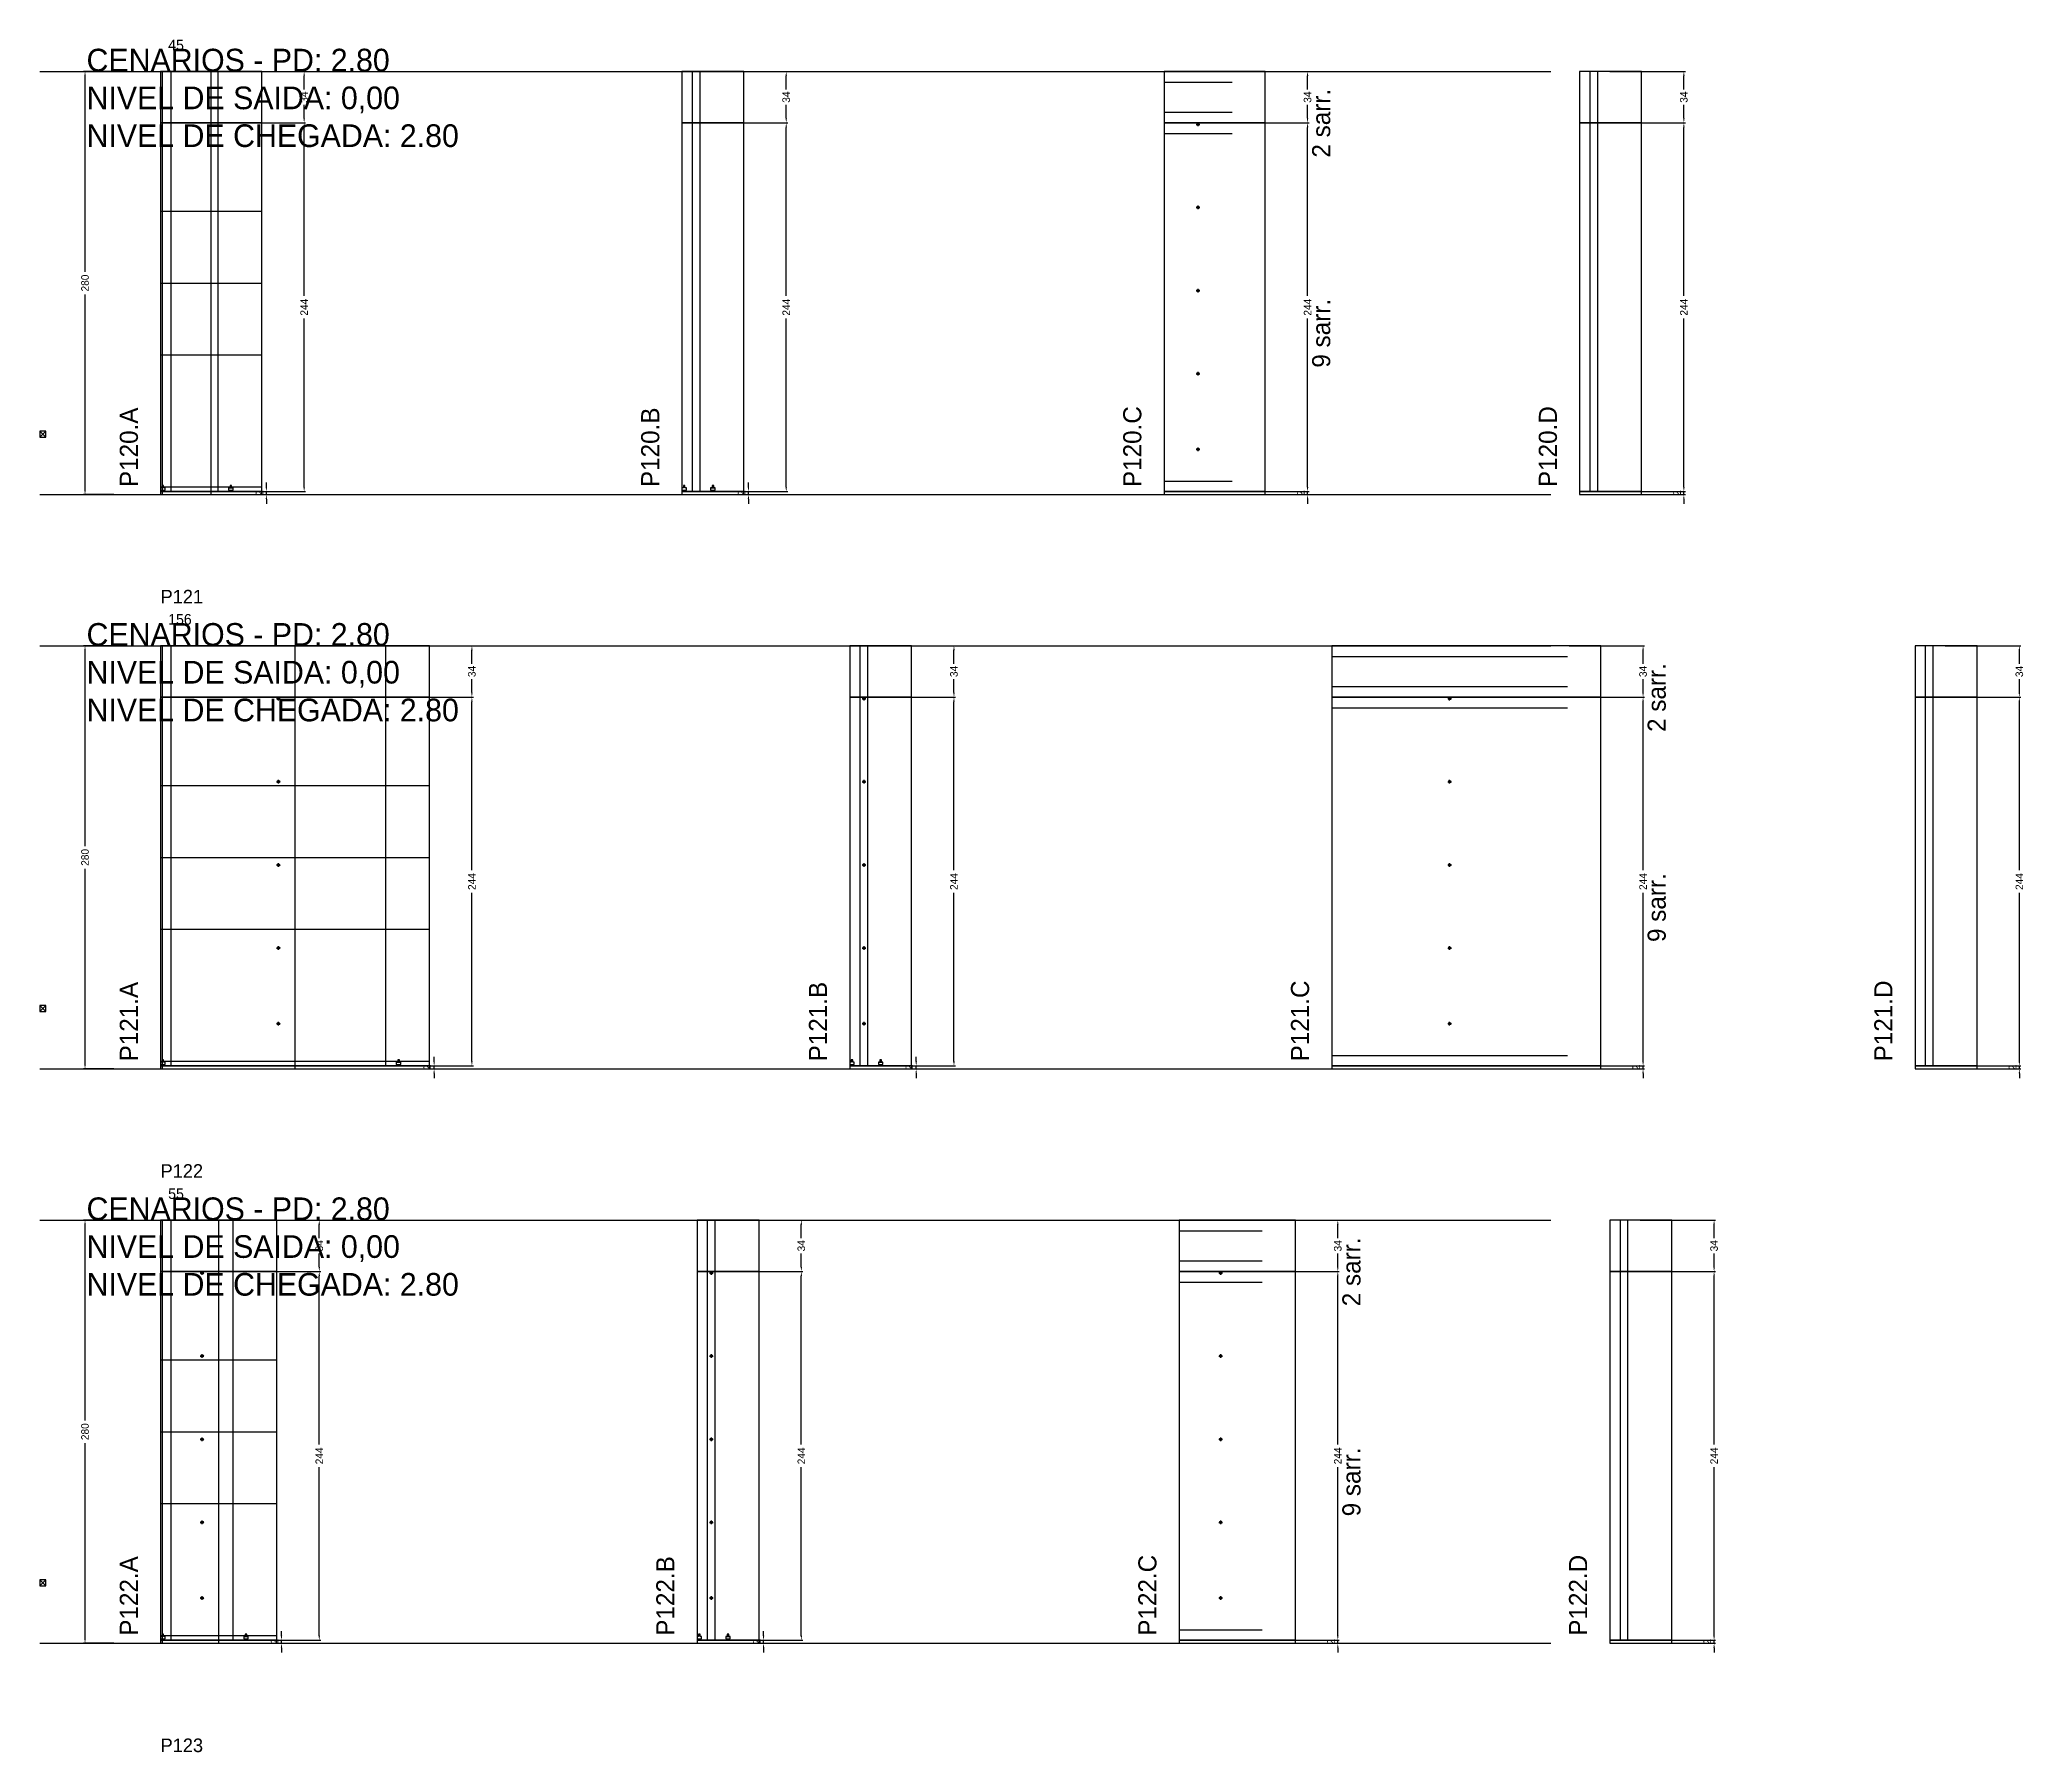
# Model space of a CAD drawing. Header units: centimetres. Extents: x -8500 to 4118, y -39526 to 295.
# Drawn here: x -7000 to -5687, y -31992 to -30859 of the extents above; entities that cross this region are included whole.
import ezdxf

# ---------------------------------------------------------------- set-up
doc = ezdxf.new("R2010")
doc.units = ezdxf.units.CM
doc.linetypes.add('DASHED', pattern=[2, -2])
for name, color, linetype in [('CHAPA', 140, 'Continuous'), ('COTA', 241, 'Continuous'), ('COTAS FURACAO', 16, 'Continuous'), ('Madeira', 30, 'Continuous'), ('MEIO_PONT', 160, 'Continuous'), ('NOMENCLATURA', 7, 'Continuous'), ('Nível', 160, 'Continuous'), ('Painéis', 200, 'Continuous'), ('Perfil Metálico', 150, 'Continuous'), ('SARR_2.2x7', 40, 'Continuous'), ('SARRAFO DE PRESSAO', 200, 'Continuous'), ('texto', 7, 'Continuous'), ('TEXTO_GERAL', 7, 'Continuous')]:
    doc.layers.add(name, color=color, linetype=linetype)
doc.dimstyles.new('PAINEL-NOVA', dxfattribs={"dimtxt": 5, "dimasz": 3, "dimexe": 1, "dimexo": 1, "dimgap": 1, "dimtad": 1, "dimcen": 2.5, "dimazin": 3, "dimtfac": 1, "dimtmove": 0, "dimatfit": 3})

# ---------------------------------------------------------------- blocks, each defined once
blk = doc.blocks.new('_CLOSEDFILLED')
at = {"color": 0, "linetype": 'BYBLOCK'}
blk.add_solid([(-1, 0.16), (0, 0), (-1, -0.16)], dxfattribs=at)
blk = doc.blocks.new('*D2107')
for p, q in [((-6951, -30880), (-6971, -30880)), ((-6970, -31012.5), (-6970, -30883)), ((-6970, -31157), (-6970, -31027.5)), ((-6951, -31160), (-6971, -31160))]:
    blk.add_line(p, q)
at = {"layer": 'Defpoints'}
for p in [(-6950, -30880), (-6970, -31160), (-6950, -31160)]:
    blk.add_point(p, dxfattribs=at)
at = {"layer": 'COTA', "xscale": 3, "yscale": 3}
for p, rotation in [((-6970, -30880), 90), ((-6970, -31160), 270)]:
    blk.add_blockref('_CLOSEDFILLED', p, dxfattribs=dict(at, rotation=rotation))
at = {"layer": 'COTA', "insert": (-6970, -31020), "char_height": 5, "attachment_point": 5, "rotation": 90}
blk.add_mtext('280', dxfattribs=at)
blk = doc.blocks.new('MULDURA')
at = {"layer": 'Paineis'}
for p, q in [((0, 0), (4, 4)), ((4, 0), (0, 4))]:
    blk.add_line(p, q, dxfattribs=at)
blk.add_lwpolyline([(0, 0), (4, 0), (4, 4), (0, 4)], close=True, dxfattribs=at)
blk = doc.blocks.new('*D2109')
for p, q in [((-6874, -30914), (-6824, -30914)), ((-6825, -31028.5), (-6825, -30917)), ((-6825, -31155), (-6825, -31043.5)), ((-6874, -31158), (-6824, -31158))]:
    blk.add_line(p, q)
at = {"layer": 'Defpoints'}
for p in [(-6875, -30914), (-6875, -31158), (-6825, -31158)]:
    blk.add_point(p, dxfattribs=at)
at = {"layer": 'COTA', "xscale": 3, "yscale": 3}
for p, rotation in [((-6825, -30914), 90), ((-6825, -31158), 270)]:
    blk.add_blockref('_CLOSEDFILLED', p, dxfattribs=dict(at, rotation=rotation))
at = {"layer": 'COTA', "insert": (-6825, -31036), "char_height": 5, "attachment_point": 5, "rotation": 90}
blk.add_mtext('244', dxfattribs=at)
blk = doc.blocks.new('*D2110')
for p, q in [((-6874, -30880), (-6824, -30880)), ((-6825, -30892), (-6825, -30883)), ((-6874, -30914), (-6824, -30914)), ((-6825, -30911), (-6825, -30902))]:
    blk.add_line(p, q)
at = {"layer": 'Defpoints'}
for p in [(-6875, -30880), (-6875, -30914), (-6825, -30914)]:
    blk.add_point(p, dxfattribs=at)
at = {"layer": 'COTA', "xscale": 3, "yscale": 3}
for p, rotation in [((-6825, -30880), 90), ((-6825, -30914), 270)]:
    blk.add_blockref('_CLOSEDFILLED', p, dxfattribs=dict(at, rotation=rotation))
at = {"layer": 'COTA', "insert": (-6825, -30897), "char_height": 5, "attachment_point": 5, "rotation": 90}
blk.add_mtext('34', dxfattribs=at)
blk = doc.blocks.new('SLIPTEE')
at = {"layer": 'Paineis'}
blk.add_lwpolyline([(0, 0), (3, 0), (3, 1.5), (2, 1.5), (2, 3), (1, 3), (1, 1.5), (0, 1.5)], close=True, dxfattribs=at)
blk = doc.blocks.new('SLIPTDD')
at = {"layer": 'Paineis'}
blk.add_line((0, 1.5), (3, 1.5), dxfattribs=at)
blk.add_lwpolyline([(0, 0), (3, 0), (3, 1.5), (2, 1.5), (2, 3), (1, 3), (1, 1.5), (0, 1.5)], close=True, dxfattribs=at)
blk = doc.blocks.new('*D2112')
for p, q in [((-6555, -30914), (-6505, -30914)), ((-6506, -31028.5), (-6506, -30917)), ((-6506, -31155), (-6506, -31043.5)), ((-6555, -31158), (-6505, -31158))]:
    blk.add_line(p, q)
at = {"layer": 'Defpoints'}
for p in [(-6556, -30914), (-6556, -31158), (-6506, -31158)]:
    blk.add_point(p, dxfattribs=at)
at = {"layer": 'COTA', "xscale": 3, "yscale": 3}
for p, rotation in [((-6506, -30914), 90), ((-6506, -31158), 270)]:
    blk.add_blockref('_CLOSEDFILLED', p, dxfattribs=dict(at, rotation=rotation))
at = {"layer": 'COTA', "insert": (-6506, -31036), "char_height": 5, "attachment_point": 5, "rotation": 90}
blk.add_mtext('244', dxfattribs=at)
blk = doc.blocks.new('*D2113')
for p, q in [((-6555, -30880), (-6505, -30880)), ((-6506, -30892), (-6506, -30883)), ((-6555, -30914), (-6505, -30914)), ((-6506, -30911), (-6506, -30902))]:
    blk.add_line(p, q)
at = {"layer": 'Defpoints'}
for p in [(-6556, -30880), (-6556, -30914), (-6506, -30914)]:
    blk.add_point(p, dxfattribs=at)
at = {"layer": 'COTA', "xscale": 3, "yscale": 3}
for p, rotation in [((-6506, -30880), 90), ((-6506, -30914), 270)]:
    blk.add_blockref('_CLOSEDFILLED', p, dxfattribs=dict(at, rotation=rotation))
at = {"layer": 'COTA', "insert": (-6506, -30897), "char_height": 5, "attachment_point": 5, "rotation": 90}
blk.add_mtext('34', dxfattribs=at)
blk = doc.blocks.new('*D2115')
for p, q in [((-6210, -30914), (-6160, -30914)), ((-6161, -31028.5), (-6161, -30917)), ((-6161, -31155), (-6161, -31043.5)), ((-6210, -31158), (-6160, -31158))]:
    blk.add_line(p, q)
at = {"layer": 'Defpoints'}
for p in [(-6211, -30914), (-6211, -31158), (-6161, -31158)]:
    blk.add_point(p, dxfattribs=at)
at = {"layer": 'COTA', "xscale": 3, "yscale": 3}
for p, rotation in [((-6161, -30914), 90), ((-6161, -31158), 270)]:
    blk.add_blockref('_CLOSEDFILLED', p, dxfattribs=dict(at, rotation=rotation))
at = {"layer": 'COTA', "insert": (-6161, -31036), "char_height": 5, "attachment_point": 5, "rotation": 90}
blk.add_mtext('244', dxfattribs=at)
blk = doc.blocks.new('*D2116')
for p, q in [((-6210, -30880), (-6160, -30880)), ((-6161, -30892), (-6161, -30883)), ((-6210, -30914), (-6160, -30914)), ((-6161, -30911), (-6161, -30902))]:
    blk.add_line(p, q)
at = {"layer": 'Defpoints'}
for p in [(-6211, -30880), (-6211, -30914), (-6161, -30914)]:
    blk.add_point(p, dxfattribs=at)
at = {"layer": 'COTA', "xscale": 3, "yscale": 3}
for p, rotation in [((-6161, -30880), 90), ((-6161, -30914), 270)]:
    blk.add_blockref('_CLOSEDFILLED', p, dxfattribs=dict(at, rotation=rotation))
at = {"layer": 'COTA', "insert": (-6161, -30897), "char_height": 5, "attachment_point": 5, "rotation": 90}
blk.add_mtext('34', dxfattribs=at)
blk = doc.blocks.new('furacao')
at = {"layer": 'COTAS FURACAO'}
for p, q in [((-1.2, 0), (1.2, 0)), ((0, -1.2), (0, 1.2))]:
    blk.add_line(p, q, dxfattribs=at)
blk.add_circle((0, 0), 0.8, dxfattribs=at)
blk = doc.blocks.new('*D2118')
for p, q in [((-5961, -30914), (-5911, -30914)), ((-5912, -31028.5), (-5912, -30917)), ((-5912, -31155), (-5912, -31043.5)), ((-5961, -31158), (-5911, -31158))]:
    blk.add_line(p, q)
at = {"layer": 'Defpoints'}
for p in [(-5962, -30914), (-5962, -31158), (-5912, -31158)]:
    blk.add_point(p, dxfattribs=at)
at = {"layer": 'COTA', "xscale": 3, "yscale": 3}
for p, rotation in [((-5912, -30914), 90), ((-5912, -31158), 270)]:
    blk.add_blockref('_CLOSEDFILLED', p, dxfattribs=dict(at, rotation=rotation))
at = {"layer": 'COTA', "insert": (-5912, -31036), "char_height": 5, "attachment_point": 5, "rotation": 90}
blk.add_mtext('244', dxfattribs=at)
blk = doc.blocks.new('*D2119')
for p, q in [((-5961, -30880), (-5911, -30880)), ((-5912, -30892), (-5912, -30883)), ((-5961, -30914), (-5911, -30914)), ((-5912, -30911), (-5912, -30902))]:
    blk.add_line(p, q)
at = {"layer": 'Defpoints'}
for p in [(-5962, -30880), (-5962, -30914), (-5912, -30914)]:
    blk.add_point(p, dxfattribs=at)
at = {"layer": 'COTA', "xscale": 3, "yscale": 3}
for p, rotation in [((-5912, -30880), 90), ((-5912, -30914), 270)]:
    blk.add_blockref('_CLOSEDFILLED', p, dxfattribs=dict(at, rotation=rotation))
at = {"layer": 'COTA', "insert": (-5912, -30897), "char_height": 5, "attachment_point": 5, "rotation": 90}
blk.add_mtext('34', dxfattribs=at)
blk = doc.blocks.new('*D2133')
for p, q in [((-6951, -31260), (-6971, -31260)), ((-6970, -31392.5), (-6970, -31263)), ((-6970, -31537), (-6970, -31407.5)), ((-6951, -31540), (-6971, -31540))]:
    blk.add_line(p, q)
at = {"layer": 'Defpoints'}
for p in [(-6950, -31260), (-6970, -31540), (-6950, -31540)]:
    blk.add_point(p, dxfattribs=at)
at = {"layer": 'COTA', "xscale": 3, "yscale": 3}
for p, rotation in [((-6970, -31260), 90), ((-6970, -31540), 270)]:
    blk.add_blockref('_CLOSEDFILLED', p, dxfattribs=dict(at, rotation=rotation))
at = {"layer": 'COTA', "insert": (-6970, -31400), "char_height": 5, "attachment_point": 5, "rotation": 90}
blk.add_mtext('280', dxfattribs=at)
blk = doc.blocks.new('*D2135')
for p, q in [((-6763, -31294), (-6713, -31294)), ((-6714, -31408.5), (-6714, -31297)), ((-6714, -31535), (-6714, -31423.5)), ((-6763, -31538), (-6713, -31538))]:
    blk.add_line(p, q)
at = {"layer": 'Defpoints'}
for p in [(-6764, -31294), (-6764, -31538), (-6714, -31538)]:
    blk.add_point(p, dxfattribs=at)
at = {"layer": 'COTA', "xscale": 3, "yscale": 3}
for p, rotation in [((-6714, -31294), 90), ((-6714, -31538), 270)]:
    blk.add_blockref('_CLOSEDFILLED', p, dxfattribs=dict(at, rotation=rotation))
at = {"layer": 'COTA', "insert": (-6714, -31416), "char_height": 5, "attachment_point": 5, "rotation": 90}
blk.add_mtext('244', dxfattribs=at)
blk = doc.blocks.new('*D2136')
for p, q in [((-6763, -31260), (-6713, -31260)), ((-6714, -31272), (-6714, -31263)), ((-6714, -31291), (-6714, -31282)), ((-6763, -31294), (-6713, -31294))]:
    blk.add_line(p, q)
at = {"layer": 'Defpoints'}
for p in [(-6764, -31260), (-6764, -31294), (-6714, -31294)]:
    blk.add_point(p, dxfattribs=at)
at = {"layer": 'COTA', "xscale": 3, "yscale": 3}
for p, rotation in [((-6714, -31260), 90), ((-6714, -31294), 270)]:
    blk.add_blockref('_CLOSEDFILLED', p, dxfattribs=dict(at, rotation=rotation))
at = {"layer": 'COTA', "insert": (-6714, -31277), "char_height": 5, "attachment_point": 5, "rotation": 90}
blk.add_mtext('34', dxfattribs=at)
blk = doc.blocks.new('*D2138')
for p, q in [((-6444, -31294), (-6394, -31294)), ((-6395, -31408.5), (-6395, -31297)), ((-6395, -31535), (-6395, -31423.5)), ((-6444, -31538), (-6394, -31538))]:
    blk.add_line(p, q)
at = {"layer": 'Defpoints'}
for p in [(-6445, -31294), (-6445, -31538), (-6395, -31538)]:
    blk.add_point(p, dxfattribs=at)
at = {"layer": 'COTA', "xscale": 3, "yscale": 3}
for p, rotation in [((-6395, -31294), 90), ((-6395, -31538), 270)]:
    blk.add_blockref('_CLOSEDFILLED', p, dxfattribs=dict(at, rotation=rotation))
at = {"layer": 'COTA', "insert": (-6395, -31416), "char_height": 5, "attachment_point": 5, "rotation": 90}
blk.add_mtext('244', dxfattribs=at)
blk = doc.blocks.new('*D2139')
for p, q in [((-6444, -31260), (-6394, -31260)), ((-6395, -31272), (-6395, -31263)), ((-6395, -31291), (-6395, -31282)), ((-6444, -31294), (-6394, -31294))]:
    blk.add_line(p, q)
at = {"layer": 'Defpoints'}
for p in [(-6445, -31260), (-6445, -31294), (-6395, -31294)]:
    blk.add_point(p, dxfattribs=at)
at = {"layer": 'COTA', "xscale": 3, "yscale": 3}
for p, rotation in [((-6395, -31260), 90), ((-6395, -31294), 270)]:
    blk.add_blockref('_CLOSEDFILLED', p, dxfattribs=dict(at, rotation=rotation))
at = {"layer": 'COTA', "insert": (-6395, -31277), "char_height": 5, "attachment_point": 5, "rotation": 90}
blk.add_mtext('34', dxfattribs=at)
blk = doc.blocks.new('*D2141')
for p, q in [((-5988, -31294), (-5938, -31294)), ((-5939, -31408.5), (-5939, -31297)), ((-5939, -31535), (-5939, -31423.5)), ((-5988, -31538), (-5938, -31538))]:
    blk.add_line(p, q)
at = {"layer": 'Defpoints'}
for p in [(-5989, -31294), (-5989, -31538), (-5939, -31538)]:
    blk.add_point(p, dxfattribs=at)
at = {"layer": 'COTA', "xscale": 3, "yscale": 3}
for p, rotation in [((-5939, -31294), 90), ((-5939, -31538), 270)]:
    blk.add_blockref('_CLOSEDFILLED', p, dxfattribs=dict(at, rotation=rotation))
at = {"layer": 'COTA', "insert": (-5939, -31416), "char_height": 5, "attachment_point": 5, "rotation": 90}
blk.add_mtext('244', dxfattribs=at)
blk = doc.blocks.new('*D2142')
for p, q in [((-5988, -31260), (-5938, -31260)), ((-5939, -31272), (-5939, -31263)), ((-5939, -31291), (-5939, -31282)), ((-5988, -31294), (-5938, -31294))]:
    blk.add_line(p, q)
at = {"layer": 'Defpoints'}
for p in [(-5989, -31260), (-5989, -31294), (-5939, -31294)]:
    blk.add_point(p, dxfattribs=at)
at = {"layer": 'COTA', "xscale": 3, "yscale": 3}
for p, rotation in [((-5939, -31260), 90), ((-5939, -31294), 270)]:
    blk.add_blockref('_CLOSEDFILLED', p, dxfattribs=dict(at, rotation=rotation))
at = {"layer": 'COTA', "insert": (-5939, -31277), "char_height": 5, "attachment_point": 5, "rotation": 90}
blk.add_mtext('34', dxfattribs=at)
blk = doc.blocks.new('*D2144')
for p, q in [((-5739, -31294), (-5689, -31294)), ((-5690, -31408.5), (-5690, -31297)), ((-5690, -31535), (-5690, -31423.5)), ((-5739, -31538), (-5689, -31538))]:
    blk.add_line(p, q)
at = {"layer": 'Defpoints'}
for p in [(-5740, -31294), (-5740, -31538), (-5690, -31538)]:
    blk.add_point(p, dxfattribs=at)
at = {"layer": 'COTA', "xscale": 3, "yscale": 3}
for p, rotation in [((-5690, -31294), 90), ((-5690, -31538), 270)]:
    blk.add_blockref('_CLOSEDFILLED', p, dxfattribs=dict(at, rotation=rotation))
at = {"layer": 'COTA', "insert": (-5690, -31416), "char_height": 5, "attachment_point": 5, "rotation": 90}
blk.add_mtext('244', dxfattribs=at)
blk = doc.blocks.new('*D2145')
for p, q in [((-5739, -31260), (-5689, -31260)), ((-5690, -31272), (-5690, -31263)), ((-5690, -31291), (-5690, -31282)), ((-5739, -31294), (-5689, -31294))]:
    blk.add_line(p, q)
at = {"layer": 'Defpoints'}
for p in [(-5740, -31260), (-5740, -31294), (-5690, -31294)]:
    blk.add_point(p, dxfattribs=at)
at = {"layer": 'COTA', "xscale": 3, "yscale": 3}
for p, rotation in [((-5690, -31260), 90), ((-5690, -31294), 270)]:
    blk.add_blockref('_CLOSEDFILLED', p, dxfattribs=dict(at, rotation=rotation))
at = {"layer": 'COTA', "insert": (-5690, -31277), "char_height": 5, "attachment_point": 5, "rotation": 90}
blk.add_mtext('34', dxfattribs=at)
blk = doc.blocks.new('*D2159')
for p, q in [((-6951, -31640), (-6971, -31640)), ((-6970, -31772.5), (-6970, -31643)), ((-6970, -31917), (-6970, -31787.5)), ((-6951, -31920), (-6971, -31920))]:
    blk.add_line(p, q)
at = {"layer": 'Defpoints'}
for p in [(-6950, -31640), (-6970, -31920), (-6950, -31920)]:
    blk.add_point(p, dxfattribs=at)
at = {"layer": 'COTA', "xscale": 3, "yscale": 3}
for p, rotation in [((-6970, -31640), 90), ((-6970, -31920), 270)]:
    blk.add_blockref('_CLOSEDFILLED', p, dxfattribs=dict(at, rotation=rotation))
at = {"layer": 'COTA', "insert": (-6970, -31780), "char_height": 5, "attachment_point": 5, "rotation": 90}
blk.add_mtext('280', dxfattribs=at)
blk = doc.blocks.new('*D2161')
for p, q in [((-6864, -31674), (-6814, -31674)), ((-6815, -31788.5), (-6815, -31677)), ((-6815, -31915), (-6815, -31803.5)), ((-6864, -31918), (-6814, -31918))]:
    blk.add_line(p, q)
at = {"layer": 'Defpoints'}
for p in [(-6865, -31674), (-6865, -31918), (-6815, -31918)]:
    blk.add_point(p, dxfattribs=at)
at = {"layer": 'COTA', "xscale": 3, "yscale": 3}
for p, rotation in [((-6815, -31674), 90), ((-6815, -31918), 270)]:
    blk.add_blockref('_CLOSEDFILLED', p, dxfattribs=dict(at, rotation=rotation))
at = {"layer": 'COTA', "insert": (-6815, -31796), "char_height": 5, "attachment_point": 5, "rotation": 90}
blk.add_mtext('244', dxfattribs=at)
blk = doc.blocks.new('*D2162')
for p, q in [((-6864, -31640), (-6814, -31640)), ((-6815, -31652), (-6815, -31643)), ((-6815, -31671), (-6815, -31662)), ((-6864, -31674), (-6814, -31674))]:
    blk.add_line(p, q)
at = {"layer": 'Defpoints'}
for p in [(-6865, -31640), (-6865, -31674), (-6815, -31674)]:
    blk.add_point(p, dxfattribs=at)
at = {"layer": 'COTA', "xscale": 3, "yscale": 3}
for p, rotation in [((-6815, -31640), 90), ((-6815, -31674), 270)]:
    blk.add_blockref('_CLOSEDFILLED', p, dxfattribs=dict(at, rotation=rotation))
at = {"layer": 'COTA', "insert": (-6815, -31657), "char_height": 5, "attachment_point": 5, "rotation": 90}
blk.add_mtext('34', dxfattribs=at)
blk = doc.blocks.new('*D2164')
for p, q in [((-6545, -31674), (-6495, -31674)), ((-6496, -31788.5), (-6496, -31677)), ((-6496, -31915), (-6496, -31803.5)), ((-6545, -31918), (-6495, -31918))]:
    blk.add_line(p, q)
at = {"layer": 'Defpoints'}
for p in [(-6546, -31674), (-6546, -31918), (-6496, -31918)]:
    blk.add_point(p, dxfattribs=at)
at = {"layer": 'COTA', "xscale": 3, "yscale": 3}
for p, rotation in [((-6496, -31674), 90), ((-6496, -31918), 270)]:
    blk.add_blockref('_CLOSEDFILLED', p, dxfattribs=dict(at, rotation=rotation))
at = {"layer": 'COTA', "insert": (-6496, -31796), "char_height": 5, "attachment_point": 5, "rotation": 90}
blk.add_mtext('244', dxfattribs=at)
blk = doc.blocks.new('*D2165')
for p, q in [((-6545, -31640), (-6495, -31640)), ((-6496, -31652), (-6496, -31643)), ((-6496, -31671), (-6496, -31662)), ((-6545, -31674), (-6495, -31674))]:
    blk.add_line(p, q)
at = {"layer": 'Defpoints'}
for p in [(-6546, -31640), (-6546, -31674), (-6496, -31674)]:
    blk.add_point(p, dxfattribs=at)
at = {"layer": 'COTA', "xscale": 3, "yscale": 3}
for p, rotation in [((-6496, -31640), 90), ((-6496, -31674), 270)]:
    blk.add_blockref('_CLOSEDFILLED', p, dxfattribs=dict(at, rotation=rotation))
at = {"layer": 'COTA', "insert": (-6496, -31657), "char_height": 5, "attachment_point": 5, "rotation": 90}
blk.add_mtext('34', dxfattribs=at)
blk = doc.blocks.new('*D2167')
for p, q in [((-6190, -31674), (-6140, -31674)), ((-6141, -31788.5), (-6141, -31677)), ((-6141, -31915), (-6141, -31803.5)), ((-6190, -31918), (-6140, -31918))]:
    blk.add_line(p, q)
at = {"layer": 'Defpoints'}
for p in [(-6191, -31674), (-6191, -31918), (-6141, -31918)]:
    blk.add_point(p, dxfattribs=at)
at = {"layer": 'COTA', "xscale": 3, "yscale": 3}
for p, rotation in [((-6141, -31674), 90), ((-6141, -31918), 270)]:
    blk.add_blockref('_CLOSEDFILLED', p, dxfattribs=dict(at, rotation=rotation))
at = {"layer": 'COTA', "insert": (-6141, -31796), "char_height": 5, "attachment_point": 5, "rotation": 90}
blk.add_mtext('244', dxfattribs=at)
blk = doc.blocks.new('*D2168')
for p, q in [((-6190, -31640), (-6140, -31640)), ((-6141, -31652), (-6141, -31643)), ((-6141, -31671), (-6141, -31662)), ((-6190, -31674), (-6140, -31674))]:
    blk.add_line(p, q)
at = {"layer": 'Defpoints'}
for p in [(-6191, -31640), (-6191, -31674), (-6141, -31674)]:
    blk.add_point(p, dxfattribs=at)
at = {"layer": 'COTA', "xscale": 3, "yscale": 3}
for p, rotation in [((-6141, -31640), 90), ((-6141, -31674), 270)]:
    blk.add_blockref('_CLOSEDFILLED', p, dxfattribs=dict(at, rotation=rotation))
at = {"layer": 'COTA', "insert": (-6141, -31657), "char_height": 5, "attachment_point": 5, "rotation": 90}
blk.add_mtext('34', dxfattribs=at)
blk = doc.blocks.new('*D2170')
for p, q in [((-5941, -31674), (-5891, -31674)), ((-5892, -31788.5), (-5892, -31677)), ((-5892, -31915), (-5892, -31803.5)), ((-5941, -31918), (-5891, -31918))]:
    blk.add_line(p, q)
at = {"layer": 'Defpoints'}
for p in [(-5942, -31674), (-5942, -31918), (-5892, -31918)]:
    blk.add_point(p, dxfattribs=at)
at = {"layer": 'COTA', "xscale": 3, "yscale": 3}
for p, rotation in [((-5892, -31674), 90), ((-5892, -31918), 270)]:
    blk.add_blockref('_CLOSEDFILLED', p, dxfattribs=dict(at, rotation=rotation))
at = {"layer": 'COTA', "insert": (-5892, -31796), "char_height": 5, "attachment_point": 5, "rotation": 90}
blk.add_mtext('244', dxfattribs=at)
blk = doc.blocks.new('*D2171')
for p, q in [((-5941, -31640), (-5891, -31640)), ((-5892, -31652), (-5892, -31643)), ((-5892, -31671), (-5892, -31662)), ((-5941, -31674), (-5891, -31674))]:
    blk.add_line(p, q)
at = {"layer": 'Defpoints'}
for p in [(-5942, -31640), (-5942, -31674), (-5892, -31674)]:
    blk.add_point(p, dxfattribs=at)
at = {"layer": 'COTA', "xscale": 3, "yscale": 3}
for p, rotation in [((-5892, -31640), 90), ((-5892, -31674), 270)]:
    blk.add_blockref('_CLOSEDFILLED', p, dxfattribs=dict(at, rotation=rotation))
at = {"layer": 'COTA', "insert": (-5892, -31657), "char_height": 5, "attachment_point": 5, "rotation": 90}
blk.add_mtext('34', dxfattribs=at)

msp = doc.modelspace()

# ---------------------------------------------------------------- linework, layer by layer
at = {"layer": 'CHAPA'}
for points in [[(-6920, -31160), (-6918.8, -31160), (-6918.8, -30880), (-6920, -30880)], [(-6920, -31540), (-6918.8, -31540), (-6918.8, -31260), (-6920, -31260)], [(-6920, -31920), (-6918.8, -31920), (-6918.8, -31640), (-6920, -31640)]]:
    msp.add_lwpolyline(points, close=True, dxfattribs=at)
at = {"layer": 'Madeira'}
for points in [[(-6920, -30972.4), (-6853, -30972.4)], [(-6920, -31067.6), (-6853, -31067.6)], [(-6920, -31352.4), (-6742, -31352.4)], [(-6920, -31447.6), (-6742, -31447.6)], [(-6920, -31732.4), (-6843, -31732.4)], [(-6920, -31827.6), (-6843, -31827.6)]]:
    msp.add_lwpolyline(points, dxfattribs=at)
at = {"layer": 'MEIO_PONT'}
for points in [[(-6920, -31020), (-6853, -31020)], [(-6920, -31400), (-6742, -31400)], [(-6920, -31780), (-6843, -31780)]]:
    msp.add_lwpolyline(points, dxfattribs=at)
at = {"layer": 'Nível', "linetype": 'DASHED'}
for points in [[(-7000, -30880), (-6000, -30880)], [(-7000, -31160), (-6000, -31160)], [(-7000, -31260), (-6000, -31260)], [(-7000, -31540), (-6000, -31540)], [(-7000, -31640), (-6000, -31640)], [(-7000, -31920), (-6000, -31920)]]:
    msp.add_lwpolyline(points, dxfattribs=at)
at = {"layer": 'Painéis'}
for points in [[(-6920, -30914), (-6853, -30914), (-6853, -30880), (-6920, -30880)], [(-6920, -31160), (-6853, -31160), (-6853, -30880), (-6920, -30880)], [(-6575, -30914), (-6534, -30914), (-6534, -30880), (-6575, -30880)], [(-6256, -30914), (-6189, -30914), (-6189, -30880), (-6256, -30880)], [(-5981, -30914), (-5940, -30914), (-5940, -30880), (-5981, -30880)], [(-6920, -31158), (-6853, -31158), (-6853, -30914), (-6920, -30914)], [(-6575, -31158), (-6534, -31158), (-6534, -30914), (-6575, -30914)], [(-6256, -31158), (-6189, -31158), (-6189, -30914), (-6256, -30914)], [(-5981, -31158), (-5940, -31158), (-5940, -30914), (-5981, -30914)], [(-6920, -31160), (-6853, -31160), (-6853, -31158), (-6920, -31158)], [(-6575, -31160), (-6534, -31160), (-6534, -31158), (-6575, -31158)], [(-6256, -31160), (-6189, -31160), (-6189, -31158), (-6256, -31158)], [(-5981, -31160), (-5940, -31160), (-5940, -31158), (-5981, -31158)], [(-6920, -31294), (-6742, -31294), (-6742, -31260), (-6920, -31260)], [(-6920, -31540), (-6742, -31540), (-6742, -31260), (-6920, -31260)], [(-6464, -31294), (-6423, -31294), (-6423, -31260), (-6464, -31260)], [(-6145, -31294), (-5967, -31294), (-5967, -31260), (-6145, -31260)], [(-5759, -31294), (-5718, -31294), (-5718, -31260), (-5759, -31260)], [(-6920, -31538), (-6742, -31538), (-6742, -31294), (-6920, -31294)], [(-6464, -31538), (-6423, -31538), (-6423, -31294), (-6464, -31294)], [(-6145, -31538), (-5967, -31538), (-5967, -31294), (-6145, -31294)], [(-5759, -31538), (-5718, -31538), (-5718, -31294), (-5759, -31294)], [(-6920, -31540), (-6742, -31540), (-6742, -31538), (-6920, -31538)], [(-6464, -31540), (-6423, -31540), (-6423, -31538), (-6464, -31538)], [(-6145, -31540), (-5967, -31540), (-5967, -31538), (-6145, -31538)], [(-5759, -31540), (-5718, -31540), (-5718, -31538), (-5759, -31538)], [(-6920, -31674), (-6843, -31674), (-6843, -31640), (-6920, -31640)], [(-6920, -31920), (-6843, -31920), (-6843, -31640), (-6920, -31640)], [(-6565, -31674), (-6524, -31674), (-6524, -31640), (-6565, -31640)], [(-6246, -31674), (-6169, -31674), (-6169, -31640), (-6246, -31640)], [(-5961, -31674), (-5920, -31674), (-5920, -31640), (-5961, -31640)], [(-6920, -31918), (-6843, -31918), (-6843, -31674), (-6920, -31674)], [(-6565, -31918), (-6524, -31918), (-6524, -31674), (-6565, -31674)], [(-6246, -31918), (-6169, -31918), (-6169, -31674), (-6246, -31674)], [(-5961, -31918), (-5920, -31918), (-5920, -31674), (-5961, -31674)], [(-6920, -31920), (-6843, -31920), (-6843, -31918), (-6920, -31918)], [(-6565, -31920), (-6524, -31920), (-6524, -31918), (-6565, -31918)], [(-6246, -31920), (-6169, -31920), (-6169, -31918), (-6246, -31918)], [(-5961, -31920), (-5920, -31920), (-5920, -31918), (-5961, -31918)]]:
    msp.add_lwpolyline(points, close=True, dxfattribs=at)
at = {"layer": 'Perfil Metálico'}
for p, q in [((-6886.5, -31160), (-6886.5, -30880)), ((-6831, -31540), (-6831, -31260)), ((-6881.5, -31920), (-6881.5, -31640))]:
    msp.add_line(p, q, dxfattribs=at)
at = {"layer": 'SARR_2.2x7'}
for points in [[(-6913, -30914), (-6913, -30880)], [(-6882, -30914), (-6882, -30880)], [(-6568, -30914), (-6568, -30880)], [(-6563, -30914), (-6563, -30880)], [(-6256, -30887), (-6211, -30887)], [(-5974, -30914), (-5974, -30880)], [(-5969, -30914), (-5969, -30880)], [(-6256, -30907), (-6211, -30907)], [(-6256, -30921), (-6211, -30921)], [(-6256, -31151), (-6211, -31151)], [(-6913, -31294), (-6913, -31260)], [(-6771, -31294), (-6771, -31260)], [(-6457, -31294), (-6457, -31260)], [(-6452, -31294), (-6452, -31260)], [(-6145, -31267), (-5989, -31267)], [(-5752, -31294), (-5752, -31260)], [(-5747, -31294), (-5747, -31260)], [(-6145, -31287), (-5989, -31287)], [(-6145, -31301), (-5989, -31301)], [(-6145, -31531), (-5989, -31531)], [(-6913, -31674), (-6913, -31640)], [(-6872, -31674), (-6872, -31640)], [(-6558, -31674), (-6558, -31640)], [(-6553, -31674), (-6553, -31640)], [(-6246, -31647), (-6191, -31647)], [(-5954, -31674), (-5954, -31640)], [(-5949, -31674), (-5949, -31640)], [(-6246, -31667), (-6191, -31667)], [(-6246, -31681), (-6191, -31681)], [(-6246, -31911), (-6191, -31911)]]:
    msp.add_lwpolyline(points, dxfattribs=at)
at = {"layer": 'SARR_2.2x7', "linetype": 'DASHED'}
for points in [[(-6913, -31158), (-6913, -30914)], [(-6882, -31158), (-6882, -30914)], [(-6568, -31158), (-6568, -30914)], [(-6563, -31158), (-6563, -30914)], [(-5974, -31158), (-5974, -30914)], [(-5969, -31158), (-5969, -30914)], [(-6913, -31538), (-6913, -31294)], [(-6771, -31538), (-6771, -31294)], [(-6457, -31538), (-6457, -31294)], [(-6452, -31538), (-6452, -31294)], [(-5752, -31538), (-5752, -31294)], [(-5747, -31538), (-5747, -31294)], [(-6913, -31918), (-6913, -31674)], [(-6872, -31918), (-6872, -31674)], [(-6558, -31918), (-6558, -31674)], [(-6553, -31918), (-6553, -31674)], [(-5954, -31918), (-5954, -31674)], [(-5949, -31918), (-5949, -31674)]]:
    msp.add_lwpolyline(points, dxfattribs=at)
at = {"layer": 'SARRAFO DE PRESSAO'}
for points in [[(-6920, -31160), (-6853, -31160), (-6853, -31155), (-6920, -31155)], [(-6920, -31540), (-6742, -31540), (-6742, -31535), (-6920, -31535)], [(-6920, -31920), (-6843, -31920), (-6843, -31915), (-6920, -31915)]]:
    msp.add_lwpolyline(points, close=True, dxfattribs=at)

# ---------------------------------------------------------------- block references
at = {"layer": 'COTA'}
for name, p in [('furacao', (-6233.5, -30915)), ('furacao', (-6233.5, -30970)), ('furacao', (-6233.5, -31025)), ('furacao', (-6233.5, -31080)), ('MULDURA', (-7000, -31122)), ('furacao', (-6233.5, -31130)), ('SLIPTEE', (-6920, -31157)), ('SLIPTDD', (-6875, -31157)), ('SLIPTEE', (-6575, -31157)), ('SLIPTDD', (-6556, -31157)), ('furacao', (-6842, -31295)), ('furacao', (-6454.5, -31295)), ('furacao', (-6067, -31295)), ('furacao', (-6842, -31350)), ('furacao', (-6454.5, -31350)), ('furacao', (-6067, -31350)), ('furacao', (-6842, -31405)), ('furacao', (-6454.5, -31405)), ('furacao', (-6067, -31405)), ('furacao', (-6842, -31460)), ('furacao', (-6454.5, -31460)), ('furacao', (-6067, -31460)), ('MULDURA', (-7000, -31502)), ('furacao', (-6842, -31510)), ('furacao', (-6454.5, -31510)), ('furacao', (-6067, -31510)), ('SLIPTEE', (-6920, -31537)), ('SLIPTDD', (-6764, -31537)), ('SLIPTEE', (-6464, -31537)), ('SLIPTDD', (-6445, -31537)), ('furacao', (-6892.5, -31675)), ('furacao', (-6555.5, -31675)), ('furacao', (-6218.5, -31675)), ('furacao', (-6892.5, -31730)), ('furacao', (-6555.5, -31730)), ('furacao', (-6218.5, -31730)), ('furacao', (-6892.5, -31785)), ('furacao', (-6555.5, -31785)), ('furacao', (-6218.5, -31785)), ('furacao', (-6892.5, -31840)), ('furacao', (-6555.5, -31840)), ('furacao', (-6218.5, -31840)), ('MULDURA', (-7000, -31882)), ('furacao', (-6892.5, -31890)), ('furacao', (-6555.5, -31890)), ('furacao', (-6218.5, -31890)), ('SLIPTEE', (-6920, -31917)), ('SLIPTDD', (-6865, -31917)), ('SLIPTEE', (-6565, -31917)), ('SLIPTDD', (-6546, -31917))]:
    msp.add_blockref(name, p, dxfattribs=at)

# ---------------------------------------------------------------- texts
at = {"layer": 'NOMENCLATURA'}
for s, p in [('CENARIOS - PD: 2.80', (-6969, -30880)), ('NIVEL DE SAIDA: 0,00', (-6969, -30905)), ('NIVEL DE CHEGADA: 2.80', (-6969, -30930)), ('CENARIOS - PD: 2.80', (-6969, -31260)), ('NIVEL DE SAIDA: 0,00', (-6969, -31285)), ('NIVEL DE CHEGADA: 2.80', (-6969, -31310)), ('CENARIOS - PD: 2.80', (-6969, -31640)), ('NIVEL DE SAIDA: 0,00', (-6969, -31665)), ('NIVEL DE CHEGADA: 2.80', (-6969, -31690))]:
    msp.add_text(s, height=15, dxfattribs=at).set_placement(p)
for s, p in [('2 sarr.', (-6146, -30937)), ('9 sarr.', (-6146, -31076)), ('P120.A', (-6935, -31155)), ('P120.B', (-6590, -31155)), ('P120.C', (-6271, -31155)), ('P120.D', (-5996, -31155)), ('2 sarr.', (-5924, -31317)), ('9 sarr.', (-5924, -31456)), ('P121.A', (-6935, -31535)), ('P121.B', (-6479, -31535)), ('P121.C', (-6160, -31535)), ('P121.D', (-5774, -31535)), ('2 sarr.', (-6126, -31697)), ('9 sarr.', (-6126, -31836)), ('P122.A', (-6935, -31915)), ('P122.B', (-6580, -31915)), ('P122.C', (-6261, -31915)), ('P122.D', (-5976, -31915))]:
    msp.add_text(s, height=12, rotation=90, dxfattribs=at).set_placement(p)
at = {"layer": 'texto'}
for s, p in [('45', (-6915, -30866)), ('156', (-6915, -31246)), ('55', (-6915, -31626))]:
    msp.add_text(s, height=7, dxfattribs=at).set_placement(p)
at = {"layer": 'TEXTO_GERAL'}
for s, p in [('P121', (-6920, -31232)), ('P122', (-6920, -31612)), ('P123', (-6920, -31992))]:
    msp.add_text(s, height=9, dxfattribs=at).set_placement(p)

# ---------------------------------------------------------------- dimensions: what is measured, and where the dimension line sits
at = {"layer": 'COTA'}
for base, p1, p2, picture, middle in [((-6970, -31160), (-6950, -31160), (-6950, -30880), '*D2107', (-6970, -31020)), ((-6825, -30914), (-6875, -30914), (-6875, -30880), '*D2110', (-6825, -30897)), ((-6506, -30914), (-6556, -30914), (-6556, -30880), '*D2113', (-6506, -30897)), ((-6161, -30914), (-6211, -30914), (-6211, -30880), '*D2116', (-6161, -30897)), ((-5912, -30914), (-5962, -30914), (-5962, -30880), '*D2119', (-5912, -30897)), ((-6825, -31158), (-6875, -31158), (-6875, -30914), '*D2109', (-6825, -31036)), ((-6506, -31158), (-6556, -31158), (-6556, -30914), '*D2112', (-6506, -31036)), ((-6161, -31158), (-6211, -31158), (-6211, -30914), '*D2115', (-6161, -31036)), ((-5912, -31158), (-5962, -31158), (-5962, -30914), '*D2118', (-5912, -31036)), ((-6970, -31540), (-6950, -31540), (-6950, -31260), '*D2133', (-6970, -31400)), ((-6714, -31294), (-6764, -31294), (-6764, -31260), '*D2136', (-6714, -31277)), ((-6395, -31294), (-6445, -31294), (-6445, -31260), '*D2139', (-6395, -31277)), ((-5939, -31294), (-5989, -31294), (-5989, -31260), '*D2142', (-5939, -31277)), ((-5690, -31294), (-5740, -31294), (-5740, -31260), '*D2145', (-5690, -31277)), ((-6714, -31538), (-6764, -31538), (-6764, -31294), '*D2135', (-6714, -31416)), ((-6395, -31538), (-6445, -31538), (-6445, -31294), '*D2138', (-6395, -31416)), ((-5939, -31538), (-5989, -31538), (-5989, -31294), '*D2141', (-5939, -31416)), ((-5690, -31538), (-5740, -31538), (-5740, -31294), '*D2144', (-5690, -31416)), ((-6970, -31920), (-6950, -31920), (-6950, -31640), '*D2159', (-6970, -31780)), ((-6815, -31674), (-6865, -31674), (-6865, -31640), '*D2162', (-6815, -31657)), ((-6496, -31674), (-6546, -31674), (-6546, -31640), '*D2165', (-6496, -31657)), ((-6141, -31674), (-6191, -31674), (-6191, -31640), '*D2168', (-6141, -31657)), ((-5892, -31674), (-5942, -31674), (-5942, -31640), '*D2171', (-5892, -31657)), ((-6815, -31918), (-6865, -31918), (-6865, -31674), '*D2161', (-6815, -31796)), ((-6496, -31918), (-6546, -31918), (-6546, -31674), '*D2164', (-6496, -31796)), ((-6141, -31918), (-6191, -31918), (-6191, -31674), '*D2167', (-6141, -31796)), ((-5892, -31918), (-5942, -31918), (-5942, -31674), '*D2170', (-5892, -31796))]:
    dim = msp.add_linear_dim(base=base, p1=p1, p2=p2, angle=90, dimstyle='PAINEL-NOVA', dxfattribs=at)
    dim.commit()
    dim.dimension.update_dxf_attribs({"geometry": picture, "text_midpoint": middle})
for base, p1, p2 in [((-6850, -31160), (-6875, -31160), (-6875, -31158)), ((-6531, -31160), (-6556, -31160), (-6556, -31158)), ((-6161, -31160), (-6211, -31160), (-6211, -31158)), ((-5912, -31160), (-5962, -31160), (-5962, -31158)), ((-6739, -31540), (-6764, -31540), (-6764, -31538)), ((-6420, -31540), (-6445, -31540), (-6445, -31538)), ((-5939, -31540), (-5989, -31540), (-5989, -31538)), ((-5690, -31540), (-5740, -31540), (-5740, -31538)), ((-6840, -31920), (-6865, -31920), (-6865, -31918)), ((-6521, -31920), (-6546, -31920), (-6546, -31918)), ((-6141, -31920), (-6191, -31920), (-6191, -31918)), ((-5892, -31920), (-5942, -31920), (-5942, -31918))]:
    msp.add_linear_dim(base=base, p1=p1, p2=p2, angle=90, dimstyle='PAINEL-NOVA', dxfattribs=at).render()

doc.saveas('drawing.dxf')
